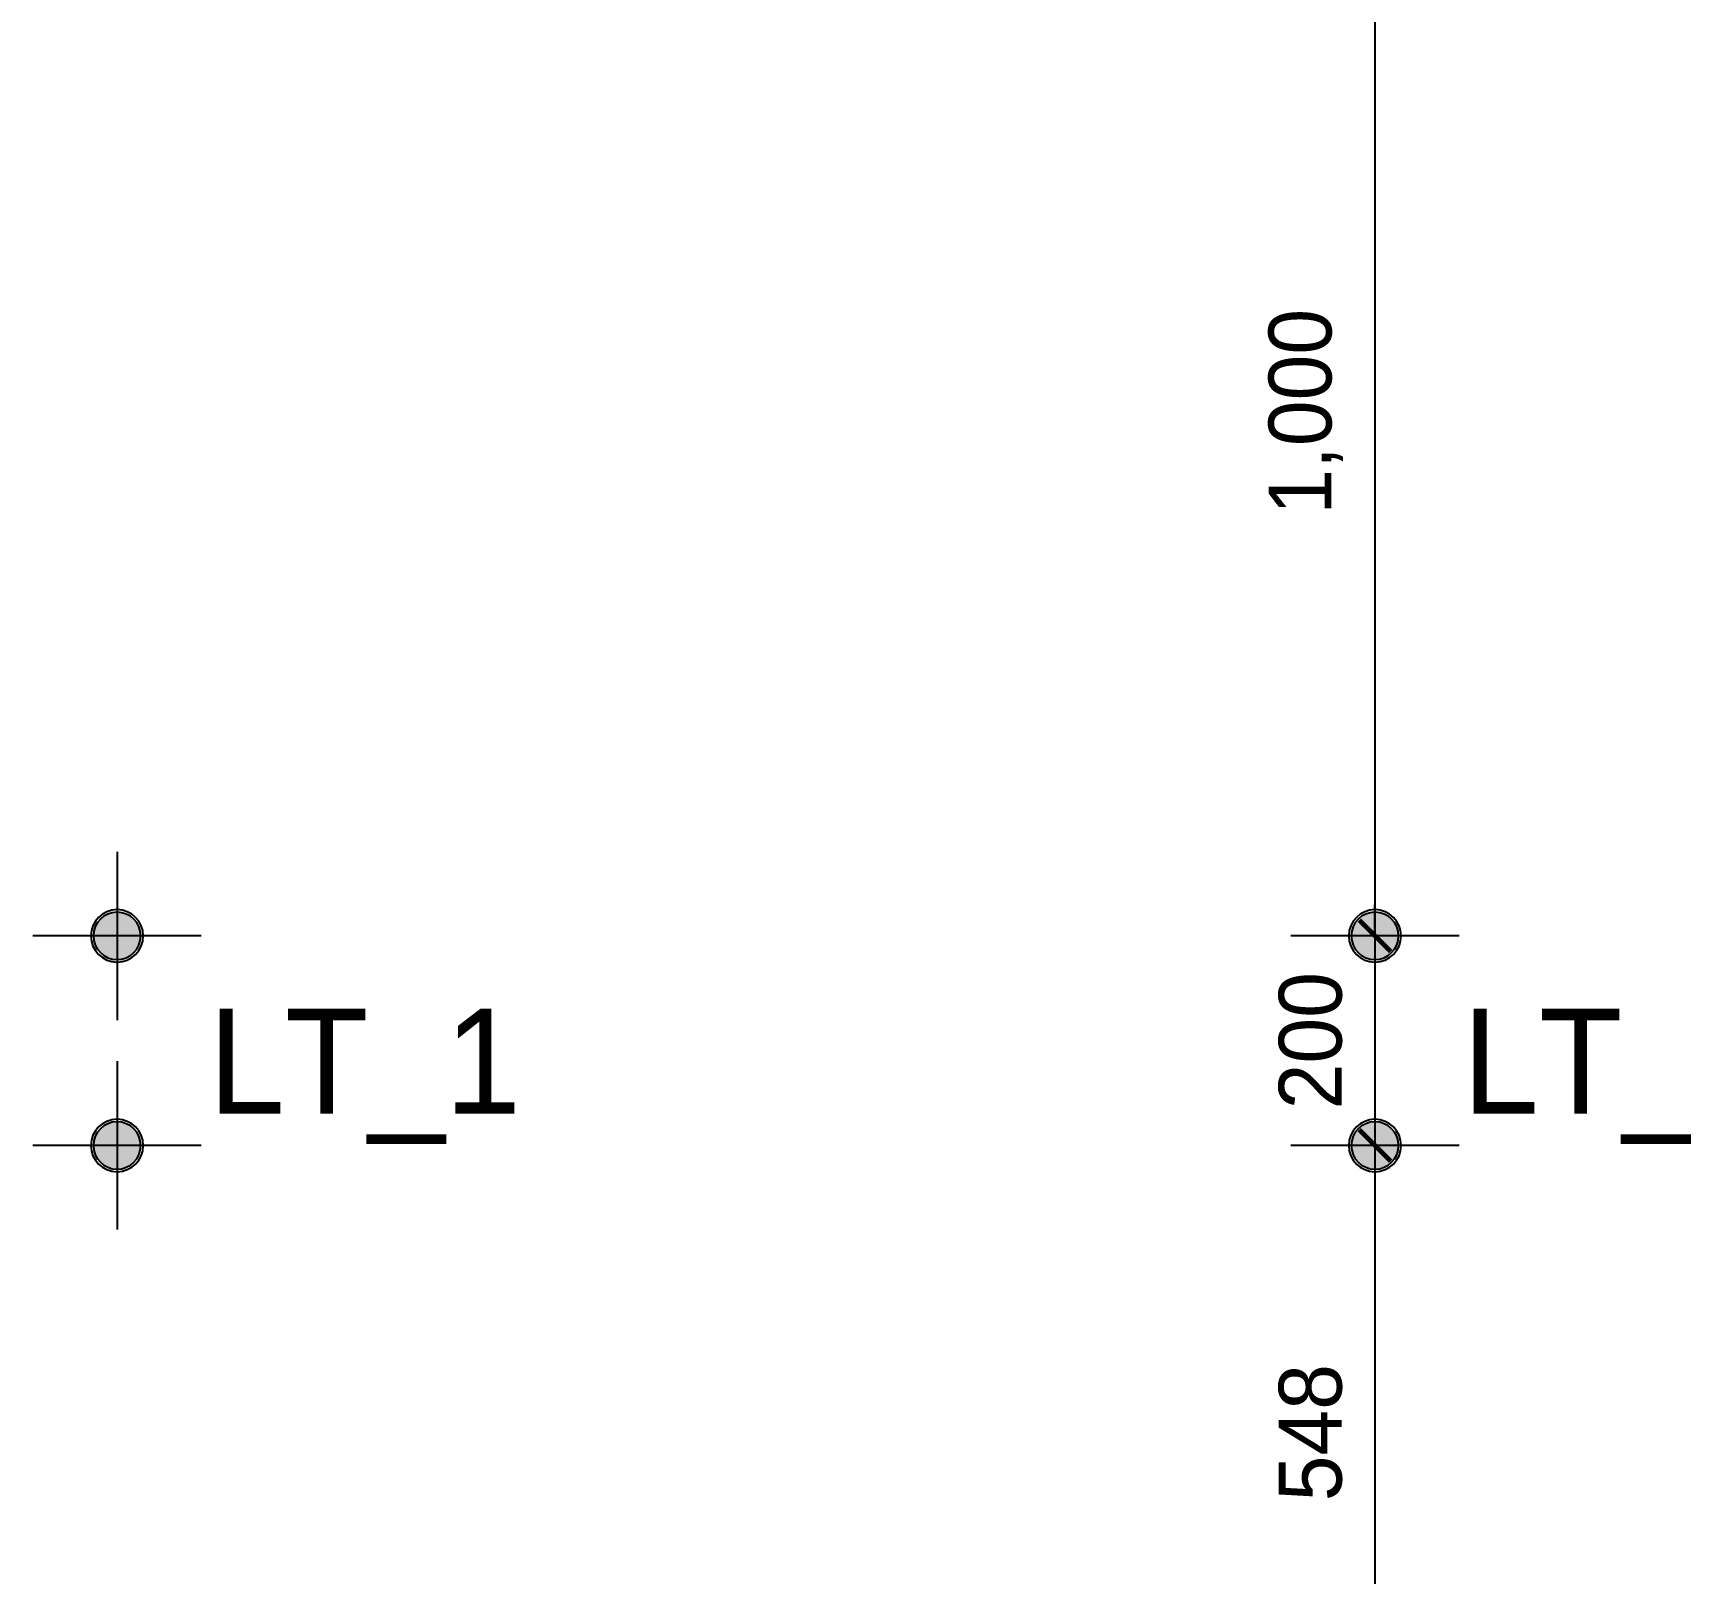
# Model space of a CAD drawing. Header units: millimetres. Extents: x 359270 to 411470, y 57550 to 89768.
# Drawn here: x 390567 to 392139, y 64234 to 65704 of the extents above; entities that cross this region are included whole.
import ezdxf

# ---------------------------------------------------------------- set-up
doc = ezdxf.new("R2010")
doc.units = ezdxf.units.MM
doc.header["$LTSCALE"] = 100
doc.header["$PDMODE"] = 3
doc.layers.get('DEFPOINTS').update_dxf_attribs({"color": 248})
for name, color, linetype in [('07-DIM WAL', 5, 'Continuous'), ('RC-LIGHT', 7, 'Continuous'), ('설비', 140, 'Continuous')]:
    doc.layers.add(name, color=color, linetype=linetype)
doc.styles.add('HY 울릉도 L', font='')
doc.styles.add('코레일둥고', font='Korail_Round_Gothic_Medium.ttf')
doc.styles.get('HY 울릉도 L').set_extended_font_data('HY울릉도L')
doc.dimstyles.new('30', dxfattribs={"dimscale": 30, "dimtxt": 2, "dimasz": 1, "dimexe": 1, "dimexo": 1, "dimgap": 1, "dimtad": 1, "dimdec": 0, "dimrnd": 0.05, "dimdsep": 46, "dimlunit": 6, "dimtxsty": 'HY 울릉도 L', "dimblk": 'ARCHTICK', "dimcen": 2.5, "dimdle": 1, "dimclrd": 133, "dimclre": 133, "dimclrt": 30, "dimadec": 0, "dimazin": 0, "dimtfac": 1, "dimtdec": 0, "dimtix": 1, "dimtmove": 2, "dimatfit": 3, "dimldrblk": 'ARCHTICK', "dimfxl": 1, "dimlwd": -1, "dimlwe": -1, "dimarcsym": 0})

# ---------------------------------------------------------------- blocks, each defined once
blk = doc.blocks.new('1')
at = {"linetype": 'Continuous'}
h = blk.add_hatch(color=4, dxfattribs=at)
h.dxf.hatch_style = 1
edge = h.paths.add_edge_path()
edge.add_arc((11539653.5, -14273503.8), 37.5, 0, 360)
at = {"color": 1, "linetype": 'Continuous'}
for p, q in [((11539653.5, -14273637.1), (11539653.5, -14273370.5)), ((11539520.2, -14273503.8), (11539786.8, -14273503.8))]:
    blk.add_line(p, q, dxfattribs=at)
at = {"color": 4, "linetype": 'Continuous'}
for radius in [41.5, 37.5]:
    blk.add_circle((11539653.5, -14273503.8), radius, dxfattribs=at)
blk = doc.blocks.new('_ArchTick')
at = {"color": 0, "linetype": 'ByBlock', "const_width": 0.15}
blk.add_lwpolyline([(-0.5, -0.5), (0.5, 0.5)], dxfattribs=at)
blk = doc.blocks.new('*D91')
at = {"layer": '07-DIM WAL', "color": 133}
for p, q in [((391847.5, 65872), (391847.5, 64812)), ((391877.5, 65842), (391877.5, 65842)), ((391817.5, 64842), (391817.5, 64842))]:
    blk.add_line(p, q, dxfattribs=at)
at = {"layer": 'DEFPOINTS', "color": 0}
for p in [(391847.5, 65842), (391847.5, 64842), (391847.5, 64842)]:
    blk.add_point(p, dxfattribs=at)
at = {"layer": '07-DIM WAL', "color": 133, "xscale": 30, "yscale": 30, "zscale": 30}
for p, rotation in [((391847.5, 65842), 90), ((391847.5, 64842), 270)]:
    blk.add_blockref('_ArchTick', p, dxfattribs=dict(at, rotation=rotation))
at = {"layer": '07-DIM WAL', "color": 30, "insert": (391781.6, 65342), "char_height": 60, "attachment_point": 5, "rotation": 90, "style": 'HY 울릉도 L'}
blk.add_mtext('1,000', dxfattribs=at)
blk = doc.blocks.new('*D92')
at = {"layer": '07-DIM WAL', "color": 133}
for p, q in [((391847.5, 64842), (391847.5, 64872)), ((391847.5, 64842), (391847.5, 64642)), ((391877.5, 64842), (391877.5, 64842)), ((391847.5, 64642), (391847.5, 64612)), ((391877.5, 64642), (391877.5, 64642))]:
    blk.add_line(p, q, dxfattribs=at)
at = {"layer": 'DEFPOINTS', "color": 0}
for p in [(391847.5, 64842), (391847.5, 64642), (391847.5, 64642)]:
    blk.add_point(p, dxfattribs=at)
at = {"layer": '07-DIM WAL', "color": 133, "xscale": 30, "yscale": 30, "zscale": 30}
for p, rotation in [((391847.5, 64842), 270), ((391847.5, 64642), 90)]:
    blk.add_blockref('_ArchTick', p, dxfattribs=dict(at, rotation=rotation))
at = {"layer": '07-DIM WAL', "color": 30, "insert": (391786.2, 64742), "char_height": 60, "attachment_point": 5, "rotation": 90, "style": 'HY 울릉도 L'}
blk.add_mtext('200', dxfattribs=at)
blk = doc.blocks.new('*D93')
at = {"layer": '07-DIM WAL', "color": 133}
for p, q in [((391847.5, 64672), (391847.5, 64064)), ((391877.5, 64642), (391877.5, 64642)), ((391877.5, 64094), (391877.5, 64094))]:
    blk.add_line(p, q, dxfattribs=at)
at = {"layer": 'DEFPOINTS', "color": 0}
for p in [(391847.5, 64642), (391847.5, 64094), (391847.5, 64094)]:
    blk.add_point(p, dxfattribs=at)
at = {"layer": '07-DIM WAL', "color": 133, "xscale": 30, "yscale": 30, "zscale": 30}
for p, rotation in [((391847.5, 64642), 90), ((391847.5, 64094), 270)]:
    blk.add_blockref('_ArchTick', p, dxfattribs=dict(at, rotation=rotation))
at = {"layer": '07-DIM WAL', "color": 30, "insert": (391786.197422, 64368), "char_height": 60, "attachment_point": 5, "rotation": 90, "style": 'HY 울릉도 L'}
blk.add_mtext('548', dxfattribs=at)

msp = doc.modelspace()

# ---------------------------------------------------------------- block references
at = {"layer": 'RC-LIGHT', "xscale": -0.6024096385271789, "yscale": 0.6024096385271789, "zscale": 0.6024096385271789, "rotation": 90}
for p in [(-8207848.8, 7016440.5), (-8206648.8, 7016440.5), (-8207848.8, 7016240.5), (-8206648.8, 7016240.5)]:
    msp.add_blockref('1', p, dxfattribs=at)

# ---------------------------------------------------------------- texts
at = {"layer": '설비', "color": 30, "style": '코레일둥고'}
for p in [(390734.7, 64672.4), (391931.1, 64672.4)]:
    msp.add_text('LT_1', height=100, dxfattribs=at).set_placement(p)

# ---------------------------------------------------------------- dimensions: what is measured, and where the dimension line sits
at = {"layer": '07-DIM WAL'}
for base, p1, p2, picture, middle in [((391847.5, 64842), (391847.5, 65842), (391847.5, 64842), '*D91', (391781.6, 65342)), ((391847.5, 64642), (391847.5, 64842), (391847.5, 64642), '*D92', (391786.2, 64742)), ((391847.5, 64094), (391847.5, 64642), (391847.5, 64094), '*D93', (391786.2, 64368))]:
    dim = msp.add_linear_dim(base=base, p1=p1, p2=p2, angle=90, dimstyle='30', override={"dimfxl": 1.25}, dxfattribs=at)
    dim.commit()
    dim.dimension.update_dxf_attribs({"geometry": picture, "text_midpoint": middle})

doc.saveas('drawing.dxf')
